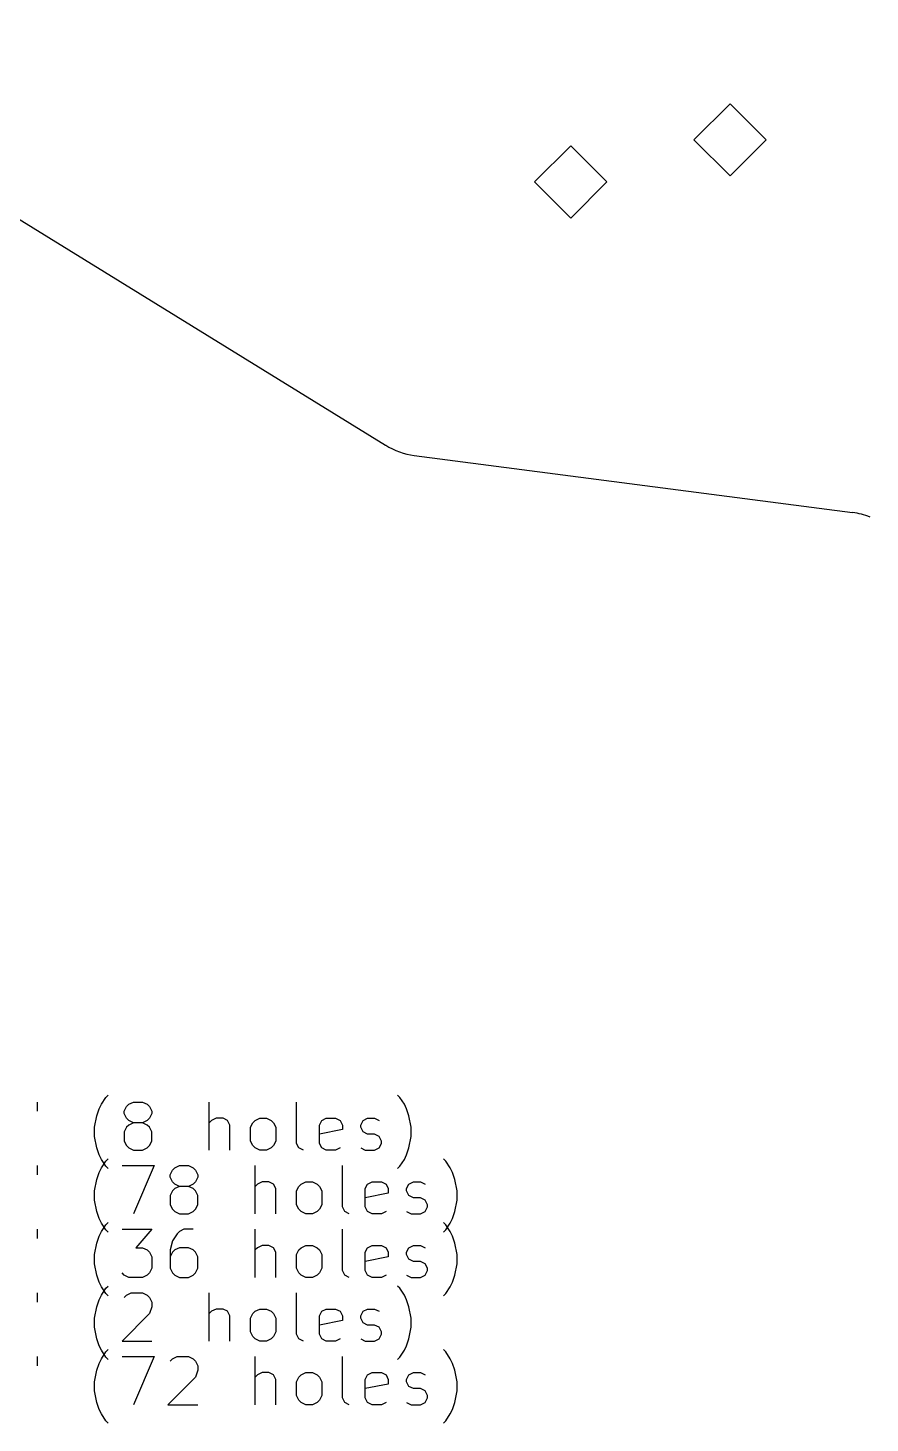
# Model space of a CAD drawing. Extents: x 3.05 to 12.28, y -8.4 to -3.41.
# Drawn here: x 4.409 to 5.785, y -8.402 to -6.122 of the extents above; entities that cross this region are included whole.
import ezdxf

# ---------------------------------------------------------------- set-up
doc = ezdxf.new("R2010")
doc.units = 0
doc.header["$MEASUREMENT"] = 0
doc.layers.add('BLACK', color=7, linetype='CONTINUOUS')

msp = doc.modelspace()

# ---------------------------------------------------------------- linework, layer by layer
at = {"layer": 'BLACK', "linetype": 'CONTINUOUS'}
for p, q in [((3.8877, -6.1224), (4.9938, -6.8042)), ((5.5564, -6.2462), (5.4973, -6.3052)), ((5.6154, -6.3052), (5.5564, -6.2462)), ((5.4973, -6.3052), (5.5564, -6.3643)), ((5.5564, -6.3643), (5.6154, -6.3052)), ((5.2961, -6.3149), (5.237, -6.374)), ((5.3551, -6.374), (5.2961, -6.3149)), ((5.237, -6.374), (5.2961, -6.4331)), ((5.2961, -6.4331), (5.3551, -6.374)), ((5.0405, -6.8208), (5.7566, -6.9141)), ((4.4245, -7.8772), (4.4245, -7.8922)), ((4.5257, -7.8884), (4.5294, -7.8809)), ((4.5294, -7.8809), (4.5369, -7.8697)), ((4.5369, -7.8697), (4.5407, -7.8659)), ((4.5669, -7.8922), (4.5707, -7.8847)), ((4.5707, -7.8847), (4.5744, -7.8809)), ((4.5744, -7.8809), (4.5819, -7.8772)), ((4.5819, -7.8772), (4.5969, -7.8772)), ((4.5969, -7.8772), (4.6044, -7.8809)), ((4.6044, -7.8809), (4.6082, -7.8847)), ((4.6082, -7.8847), (4.6119, -7.8922)), ((4.7057, -7.9559), (4.7057, -7.8772)), ((4.8482, -7.9447), (4.8482, -7.8772)), ((5.0169, -7.8697), (5.0131, -7.8659)), ((5.0244, -7.8809), (5.0169, -7.8697)), ((5.0281, -7.8884), (5.0244, -7.8809)), ((4.5182, -7.9184), (4.5219, -7.8997)), ((4.5219, -7.8997), (4.5257, -7.8884)), ((4.5669, -7.8959), (4.5669, -7.8922)), ((4.5707, -7.9034), (4.5669, -7.8959)), ((4.5744, -7.9072), (4.5707, -7.9034)), ((4.5819, -7.9109), (4.5744, -7.9072)), ((4.6044, -7.9072), (4.5969, -7.9109)), ((4.6082, -7.9034), (4.6044, -7.9072)), ((4.6119, -7.8959), (4.6082, -7.9034)), ((4.6119, -7.8922), (4.6119, -7.8959)), ((4.7094, -7.9072), (4.7057, -7.9109)), ((4.7169, -7.9034), (4.7094, -7.9072)), ((4.7282, -7.9034), (4.7169, -7.9034)), ((4.7357, -7.9072), (4.7282, -7.9034)), ((4.7394, -7.9147), (4.7357, -7.9072)), ((4.7769, -7.9109), (4.7807, -7.9072)), ((4.7807, -7.9072), (4.7882, -7.9034)), ((4.7882, -7.9034), (4.7994, -7.9034)), ((4.7994, -7.9034), (4.8069, -7.9072)), ((4.8069, -7.9072), (4.8107, -7.9109)), ((4.8857, -7.9147), (4.8894, -7.9072)), ((4.8894, -7.9072), (4.8969, -7.9034)), ((4.8969, -7.9034), (4.9119, -7.9034)), ((4.9119, -7.9034), (4.9194, -7.9072)), ((4.9194, -7.9072), (4.9231, -7.9147)), ((4.9531, -7.9147), (4.9569, -7.9072)), ((4.9569, -7.9072), (4.9644, -7.9034)), ((4.9644, -7.9034), (4.9756, -7.9034)), ((4.9756, -7.9034), (4.9831, -7.9072)), ((5.0319, -7.8997), (5.0281, -7.8884)), ((5.0356, -7.9184), (5.0319, -7.8997)), ((4.5182, -7.9334), (4.5182, -7.9184)), ((4.5707, -7.9184), (4.5669, -7.9259)), ((4.5669, -7.9259), (4.5669, -7.9409)), ((4.5744, -7.9147), (4.5707, -7.9184)), ((4.5819, -7.9109), (4.5744, -7.9147)), ((4.5969, -7.9109), (4.5819, -7.9109)), ((4.6044, -7.9147), (4.5969, -7.9109)), ((4.6082, -7.9184), (4.6044, -7.9147)), ((4.6119, -7.9259), (4.6082, -7.9184)), ((4.6119, -7.9409), (4.6119, -7.9259)), ((4.7394, -7.9559), (4.7394, -7.9147)), ((4.7732, -7.9184), (4.7769, -7.9109)), ((4.7732, -7.9409), (4.7732, -7.9184)), ((4.8107, -7.9109), (4.8144, -7.9184)), ((4.8144, -7.9184), (4.8144, -7.9409)), ((4.8857, -7.9447), (4.8857, -7.9147)), ((4.9231, -7.9222), (4.8857, -7.9297)), ((4.9231, -7.9147), (4.9231, -7.9222)), ((4.9531, -7.9184), (4.9531, -7.9147)), ((4.9569, -7.9259), (4.9531, -7.9184)), ((4.9644, -7.9297), (4.9569, -7.9259)), ((4.9756, -7.9297), (4.9644, -7.9297)), ((4.9831, -7.9334), (4.9756, -7.9297)), ((5.0356, -7.9334), (5.0356, -7.9184)), ((4.5219, -7.9522), (4.5182, -7.9334)), ((4.5257, -7.9634), (4.5219, -7.9522)), ((4.5669, -7.9409), (4.5707, -7.9484)), ((4.5707, -7.9484), (4.5744, -7.9522)), ((4.5744, -7.9522), (4.5819, -7.9559)), ((4.5969, -7.9559), (4.6044, -7.9522)), ((4.6044, -7.9522), (4.6082, -7.9484)), ((4.6082, -7.9484), (4.6119, -7.9409)), ((4.7769, -7.9484), (4.7732, -7.9409)), ((4.7807, -7.9522), (4.7769, -7.9484)), ((4.7882, -7.9559), (4.7807, -7.9522)), ((4.8069, -7.9522), (4.7994, -7.9559)), ((4.8107, -7.9484), (4.8069, -7.9522)), ((4.8144, -7.9409), (4.8107, -7.9484)), ((4.8519, -7.9522), (4.8482, -7.9447)), ((4.8594, -7.9559), (4.8519, -7.9522)), ((4.8894, -7.9522), (4.8857, -7.9447)), ((4.8969, -7.9559), (4.8894, -7.9522)), ((4.9194, -7.9522), (4.9119, -7.9559)), ((4.9531, -7.9522), (4.9606, -7.9559)), ((4.9756, -7.9559), (4.9831, -7.9522)), ((4.9869, -7.9409), (4.9831, -7.9334)), ((4.9831, -7.9522), (4.9869, -7.9447)), ((4.9869, -7.9447), (4.9869, -7.9409)), ((5.0281, -7.9634), (5.0319, -7.9522)), ((5.0319, -7.9522), (5.0356, -7.9334)), ((4.5294, -7.9709), (4.5257, -7.9634)), ((4.5369, -7.9822), (4.5294, -7.9709)), ((4.5294, -7.9849), (4.5369, -7.9736)), ((4.5369, -7.9736), (4.5407, -7.9699)), ((4.5819, -7.9559), (4.5969, -7.9559)), ((4.7994, -7.9559), (4.7882, -7.9559)), ((4.9119, -7.9559), (4.8969, -7.9559)), ((4.9606, -7.9559), (4.9756, -7.9559)), ((5.0169, -7.9822), (5.0244, -7.9709)), ((5.0244, -7.9709), (5.0281, -7.9634)), ((5.0919, -7.9736), (5.0881, -7.9699)), ((5.0994, -7.9849), (5.0919, -7.9736)), ((4.4245, -7.9811), (4.4245, -7.9961)), ((4.5219, -8.0036), (4.5257, -7.9924)), ((4.5257, -7.9924), (4.5294, -7.9849)), ((4.5407, -7.9859), (4.5369, -7.9822)), ((4.5632, -7.9811), (4.6157, -7.9811)), ((4.6157, -7.9811), (4.5819, -8.0599)), ((4.6419, -7.9961), (4.6457, -7.9886)), ((4.6419, -7.9999), (4.6419, -7.9961)), ((4.6457, -8.0074), (4.6419, -7.9999)), ((4.6457, -7.9886), (4.6494, -7.9849)), ((4.6494, -7.9849), (4.6569, -7.9811)), ((4.6569, -7.9811), (4.6719, -7.9811)), ((4.6719, -7.9811), (4.6794, -7.9849)), ((4.6794, -7.9849), (4.6832, -7.9886)), ((4.6832, -7.9886), (4.6869, -7.9961)), ((4.6869, -7.9999), (4.6832, -8.0074)), ((4.6869, -7.9961), (4.6869, -7.9999)), ((4.7807, -8.0599), (4.7807, -7.9811)), ((4.9231, -8.0486), (4.9231, -7.9811)), ((5.0131, -7.9859), (5.0169, -7.9822)), ((5.1031, -7.9924), (5.0994, -7.9849)), ((5.1069, -8.0036), (5.1031, -7.9924)), ((4.5182, -8.0224), (4.5219, -8.0036)), ((4.5182, -8.0374), (4.5182, -8.0224)), ((4.6457, -8.0224), (4.6419, -8.0299)), ((4.6494, -8.0111), (4.6457, -8.0074)), ((4.6494, -8.0186), (4.6457, -8.0224)), ((4.6569, -8.0149), (4.6494, -8.0111)), ((4.6569, -8.0149), (4.6494, -8.0186)), ((4.6719, -8.0149), (4.6569, -8.0149)), ((4.6794, -8.0111), (4.6719, -8.0149)), ((4.6794, -8.0186), (4.6719, -8.0149)), ((4.6832, -8.0074), (4.6794, -8.0111)), ((4.6832, -8.0224), (4.6794, -8.0186)), ((4.6869, -8.0299), (4.6832, -8.0224)), ((4.7844, -8.0111), (4.7807, -8.0149)), ((4.7919, -8.0074), (4.7844, -8.0111)), ((4.8032, -8.0074), (4.7919, -8.0074)), ((4.8107, -8.0111), (4.8032, -8.0074)), ((4.8144, -8.0186), (4.8107, -8.0111)), ((4.8144, -8.0599), (4.8144, -8.0186)), ((4.8482, -8.0224), (4.8519, -8.0149)), ((4.8482, -8.0449), (4.8482, -8.0224)), ((4.8519, -8.0149), (4.8557, -8.0111)), ((4.8557, -8.0111), (4.8632, -8.0074)), ((4.8632, -8.0074), (4.8744, -8.0074)), ((4.8744, -8.0074), (4.8819, -8.0111)), ((4.8819, -8.0111), (4.8857, -8.0149)), ((4.8857, -8.0149), (4.8894, -8.0224)), ((4.8894, -8.0224), (4.8894, -8.0449)), ((4.9606, -8.0186), (4.9644, -8.0111)), ((4.9606, -8.0486), (4.9606, -8.0186)), ((4.9644, -8.0111), (4.9719, -8.0074)), ((4.9719, -8.0074), (4.9869, -8.0074)), ((4.9869, -8.0074), (4.9944, -8.0111)), ((4.9944, -8.0111), (4.9981, -8.0186)), ((4.9981, -8.0186), (4.9981, -8.0261)), ((5.0281, -8.0186), (5.0319, -8.0111)), ((5.0281, -8.0224), (5.0281, -8.0186)), ((5.0319, -8.0299), (5.0281, -8.0224)), ((5.0319, -8.0111), (5.0394, -8.0074)), ((5.0394, -8.0074), (5.0506, -8.0074)), ((5.0506, -8.0074), (5.0581, -8.0111)), ((5.1106, -8.0224), (5.1069, -8.0036)), ((5.1106, -8.0374), (5.1106, -8.0224)), ((4.5219, -8.0561), (4.5182, -8.0374)), ((4.6419, -8.0299), (4.6419, -8.0449)), ((4.6419, -8.0449), (4.6457, -8.0524)), ((4.6832, -8.0524), (4.6869, -8.0449)), ((4.6869, -8.0449), (4.6869, -8.0299)), ((4.8519, -8.0524), (4.8482, -8.0449)), ((4.8894, -8.0449), (4.8857, -8.0524)), ((4.9981, -8.0261), (4.9606, -8.0336)), ((5.0394, -8.0336), (5.0319, -8.0299)), ((5.0506, -8.0336), (5.0394, -8.0336)), ((5.0581, -8.0374), (5.0506, -8.0336)), ((5.0619, -8.0449), (5.0581, -8.0374)), ((5.0619, -8.0486), (5.0619, -8.0449)), ((5.1069, -8.0561), (5.1106, -8.0374)), ((4.5257, -8.0674), (4.5219, -8.0561)), ((4.5294, -8.0749), (4.5257, -8.0674)), ((4.6457, -8.0524), (4.6494, -8.0561)), ((4.6494, -8.0561), (4.6569, -8.0599)), ((4.6569, -8.0599), (4.6719, -8.0599)), ((4.6719, -8.0599), (4.6794, -8.0561)), ((4.6794, -8.0561), (4.6832, -8.0524)), ((4.8557, -8.0561), (4.8519, -8.0524)), ((4.8632, -8.0599), (4.8557, -8.0561)), ((4.8744, -8.0599), (4.8632, -8.0599)), ((4.8819, -8.0561), (4.8744, -8.0599)), ((4.8857, -8.0524), (4.8819, -8.0561)), ((4.9269, -8.0561), (4.9231, -8.0486)), ((4.9344, -8.0599), (4.9269, -8.0561)), ((4.9644, -8.0561), (4.9606, -8.0486)), ((4.9719, -8.0599), (4.9644, -8.0561)), ((4.9869, -8.0599), (4.9719, -8.0599)), ((4.9944, -8.0561), (4.9869, -8.0599)), ((5.0281, -8.0561), (5.0356, -8.0599)), ((5.0356, -8.0599), (5.0506, -8.0599)), ((5.0506, -8.0599), (5.0581, -8.0561)), ((5.0581, -8.0561), (5.0619, -8.0486)), ((5.0994, -8.0749), (5.1031, -8.0674)), ((5.1031, -8.0674), (5.1069, -8.0561)), ((4.4245, -8.0851), (4.4245, -8.1001)), ((4.5257, -8.0963), (4.5294, -8.0888)), ((4.5369, -8.0861), (4.5294, -8.0749)), ((4.5294, -8.0888), (4.5369, -8.0776)), ((4.5369, -8.0776), (4.5407, -8.0738)), ((4.5407, -8.0899), (4.5369, -8.0861)), ((4.5632, -8.0851), (4.6119, -8.0851)), ((4.6119, -8.0851), (4.5857, -8.1151)), ((4.6569, -8.0888), (4.6532, -8.0926)), ((4.6644, -8.0851), (4.6569, -8.0888)), ((4.6794, -8.0851), (4.6644, -8.0851)), ((4.7807, -8.1638), (4.7807, -8.0851)), ((4.9231, -8.1526), (4.9231, -8.0851)), ((5.0919, -8.0776), (5.0881, -8.0738)), ((5.0881, -8.0899), (5.0919, -8.0861)), ((5.0919, -8.0861), (5.0994, -8.0749)), ((5.0994, -8.0888), (5.0919, -8.0776)), ((5.1031, -8.0963), (5.0994, -8.0888)), ((4.5182, -8.1263), (4.5219, -8.1076)), ((4.5219, -8.1076), (4.5257, -8.0963)), ((4.6457, -8.1038), (4.6419, -8.1188)), ((4.6532, -8.0926), (4.6457, -8.1038)), ((4.7919, -8.1113), (4.7844, -8.1151)), ((4.8032, -8.1113), (4.7919, -8.1113)), ((4.8107, -8.1151), (4.8032, -8.1113)), ((4.8557, -8.1151), (4.8632, -8.1113)), ((4.8632, -8.1113), (4.8744, -8.1113)), ((4.8744, -8.1113), (4.8819, -8.1151)), ((4.9644, -8.1151), (4.9719, -8.1113)), ((4.9719, -8.1113), (4.9869, -8.1113)), ((4.9869, -8.1113), (4.9944, -8.1151)), ((5.0319, -8.1151), (5.0394, -8.1113)), ((5.0394, -8.1113), (5.0506, -8.1113)), ((5.0506, -8.1113), (5.0581, -8.1151)), ((5.1069, -8.1076), (5.1031, -8.0963)), ((5.1106, -8.1263), (5.1069, -8.1076)), ((4.5182, -8.1413), (4.5182, -8.1263)), ((4.5857, -8.1151), (4.5969, -8.1151)), ((4.5969, -8.1151), (4.6044, -8.1188)), ((4.6044, -8.1188), (4.6082, -8.1226)), ((4.6082, -8.1226), (4.6119, -8.1301)), ((4.6119, -8.1301), (4.6119, -8.1488)), ((4.6419, -8.1188), (4.6419, -8.1488)), ((4.6457, -8.1226), (4.6419, -8.1301)), ((4.6494, -8.1188), (4.6457, -8.1226)), ((4.6569, -8.1151), (4.6494, -8.1188)), ((4.6719, -8.1151), (4.6569, -8.1151)), ((4.6794, -8.1188), (4.6719, -8.1151)), ((4.6832, -8.1226), (4.6794, -8.1188)), ((4.6869, -8.1301), (4.6832, -8.1226)), ((4.6869, -8.1488), (4.6869, -8.1301)), ((4.7844, -8.1151), (4.7807, -8.1188)), ((4.8144, -8.1226), (4.8107, -8.1151)), ((4.8144, -8.1638), (4.8144, -8.1226)), ((4.8482, -8.1263), (4.8519, -8.1188)), ((4.8482, -8.1488), (4.8482, -8.1263)), ((4.8519, -8.1188), (4.8557, -8.1151)), ((4.8819, -8.1151), (4.8857, -8.1188)), ((4.8857, -8.1188), (4.8894, -8.1263)), ((4.8894, -8.1263), (4.8894, -8.1488)), ((4.9606, -8.1226), (4.9644, -8.1151)), ((4.9606, -8.1526), (4.9606, -8.1226)), ((4.9981, -8.1301), (4.9606, -8.1376)), ((4.9944, -8.1151), (4.9981, -8.1226)), ((4.9981, -8.1226), (4.9981, -8.1301)), ((5.0281, -8.1226), (5.0319, -8.1151)), ((5.0281, -8.1263), (5.0281, -8.1226)), ((5.0319, -8.1338), (5.0281, -8.1263)), ((5.0394, -8.1376), (5.0319, -8.1338)), ((5.1106, -8.1413), (5.1106, -8.1263)), ((4.5219, -8.1601), (4.5182, -8.1413)), ((4.5669, -8.1601), (4.5632, -8.1563)), ((4.6082, -8.1563), (4.6044, -8.1601)), ((4.6119, -8.1488), (4.6082, -8.1563)), ((4.6419, -8.1488), (4.6457, -8.1563)), ((4.6457, -8.1563), (4.6494, -8.1601)), ((4.6794, -8.1601), (4.6832, -8.1563)), ((4.6832, -8.1563), (4.6869, -8.1488)), ((4.8519, -8.1563), (4.8482, -8.1488)), ((4.8557, -8.1601), (4.8519, -8.1563)), ((4.8857, -8.1563), (4.8819, -8.1601)), ((4.8894, -8.1488), (4.8857, -8.1563)), ((4.9269, -8.1601), (4.9231, -8.1526)), ((4.9644, -8.1601), (4.9606, -8.1526)), ((5.0506, -8.1376), (5.0394, -8.1376)), ((5.0581, -8.1413), (5.0506, -8.1376)), ((5.0619, -8.1488), (5.0581, -8.1413)), ((5.0581, -8.1601), (5.0619, -8.1526)), ((5.0619, -8.1526), (5.0619, -8.1488)), ((5.1069, -8.1601), (5.1106, -8.1413)), ((4.5257, -8.1713), (4.5219, -8.1601)), ((4.5294, -8.1788), (4.5257, -8.1713)), ((4.5369, -8.1901), (4.5294, -8.1788)), ((4.5294, -8.1928), (4.5369, -8.1815)), ((4.5369, -8.1815), (4.5407, -8.1778)), ((4.5744, -8.1638), (4.5669, -8.1601)), ((4.5969, -8.1638), (4.5744, -8.1638)), ((4.6044, -8.1601), (4.5969, -8.1638)), ((4.6494, -8.1601), (4.6569, -8.1638)), ((4.6569, -8.1638), (4.6719, -8.1638)), ((4.6719, -8.1638), (4.6794, -8.1601)), ((4.8632, -8.1638), (4.8557, -8.1601)), ((4.8744, -8.1638), (4.8632, -8.1638)), ((4.8819, -8.1601), (4.8744, -8.1638)), ((4.9344, -8.1638), (4.9269, -8.1601)), ((4.9719, -8.1638), (4.9644, -8.1601)), ((4.9869, -8.1638), (4.9719, -8.1638)), ((4.9944, -8.1601), (4.9869, -8.1638)), ((5.0169, -8.1815), (5.0131, -8.1778)), ((5.0244, -8.1928), (5.0169, -8.1815)), ((5.0281, -8.1601), (5.0356, -8.1638)), ((5.0356, -8.1638), (5.0506, -8.1638)), ((5.0506, -8.1638), (5.0581, -8.1601)), ((5.0919, -8.1901), (5.0994, -8.1788)), ((5.0994, -8.1788), (5.1031, -8.1713)), ((5.1031, -8.1713), (5.1069, -8.1601)), ((4.4245, -8.189), (4.4245, -8.204)), ((4.5219, -8.2115), (4.5257, -8.2003)), ((4.5257, -8.2003), (4.5294, -8.1928)), ((4.5407, -8.1938), (4.5369, -8.1901)), ((4.5669, -8.1965), (4.5707, -8.1928)), ((4.5707, -8.1928), (4.5782, -8.189)), ((4.5782, -8.189), (4.5969, -8.189)), ((4.5969, -8.189), (4.6044, -8.1928)), ((4.6044, -8.1928), (4.6082, -8.1965)), ((4.6082, -8.1965), (4.6119, -8.204)), ((4.6119, -8.204), (4.6119, -8.2115)), ((4.7057, -8.2677), (4.7057, -8.189)), ((4.8482, -8.2565), (4.8482, -8.189)), ((5.0281, -8.2003), (5.0244, -8.1928)), ((5.0319, -8.2115), (5.0281, -8.2003)), ((5.0881, -8.1938), (5.0919, -8.1901)), ((4.5182, -8.2302), (4.5219, -8.2115)), ((4.6082, -8.2228), (4.5632, -8.2677)), ((4.6119, -8.2115), (4.6082, -8.2228)), ((4.7094, -8.219), (4.7057, -8.2228)), ((4.7169, -8.2153), (4.7094, -8.219)), ((4.7282, -8.2153), (4.7169, -8.2153)), ((4.7357, -8.219), (4.7282, -8.2153)), ((4.7394, -8.2265), (4.7357, -8.219)), ((4.7394, -8.2677), (4.7394, -8.2265)), ((4.7732, -8.2302), (4.7769, -8.2228)), ((4.7769, -8.2228), (4.7807, -8.219)), ((4.7807, -8.219), (4.7882, -8.2153)), ((4.7882, -8.2153), (4.7994, -8.2153)), ((4.7994, -8.2153), (4.8069, -8.219)), ((4.8069, -8.219), (4.8107, -8.2228)), ((4.8107, -8.2228), (4.8144, -8.2302)), ((4.8857, -8.2265), (4.8894, -8.219)), ((4.8857, -8.2565), (4.8857, -8.2265)), ((4.8894, -8.219), (4.8969, -8.2153)), ((4.8969, -8.2153), (4.9119, -8.2153)), ((4.9119, -8.2153), (4.9194, -8.219)), ((4.9194, -8.219), (4.9231, -8.2265)), ((4.9231, -8.2265), (4.9231, -8.234)), ((4.9531, -8.2265), (4.9569, -8.219)), ((4.9531, -8.2302), (4.9531, -8.2265)), ((4.9569, -8.219), (4.9644, -8.2153)), ((4.9644, -8.2153), (4.9756, -8.2153)), ((4.9756, -8.2153), (4.9831, -8.219)), ((5.0356, -8.2302), (5.0319, -8.2115)), ((4.5182, -8.2452), (4.5182, -8.2302)), ((4.5219, -8.264), (4.5182, -8.2452)), ((4.7732, -8.2527), (4.7732, -8.2302)), ((4.8144, -8.2302), (4.8144, -8.2527)), ((4.9231, -8.234), (4.8857, -8.2415)), ((4.9569, -8.2377), (4.9531, -8.2302)), ((4.9644, -8.2415), (4.9569, -8.2377)), ((4.9756, -8.2415), (4.9644, -8.2415)), ((4.9831, -8.2452), (4.9756, -8.2415)), ((4.9869, -8.2527), (4.9831, -8.2452)), ((5.0319, -8.264), (5.0356, -8.2452)), ((5.0356, -8.2452), (5.0356, -8.2302)), ((4.5257, -8.2752), (4.5219, -8.264)), ((4.5632, -8.2677), (4.6119, -8.2677)), ((4.7769, -8.2602), (4.7732, -8.2527)), ((4.7807, -8.264), (4.7769, -8.2602)), ((4.7882, -8.2677), (4.7807, -8.264)), ((4.7994, -8.2677), (4.7882, -8.2677)), ((4.8069, -8.264), (4.7994, -8.2677)), ((4.8107, -8.2602), (4.8069, -8.264)), ((4.8144, -8.2527), (4.8107, -8.2602)), ((4.8519, -8.264), (4.8482, -8.2565)), ((4.8594, -8.2677), (4.8519, -8.264)), ((4.8894, -8.264), (4.8857, -8.2565)), ((4.8969, -8.2677), (4.8894, -8.264)), ((4.9119, -8.2677), (4.8969, -8.2677)), ((4.9194, -8.264), (4.9119, -8.2677)), ((4.9531, -8.264), (4.9606, -8.2677)), ((4.9606, -8.2677), (4.9756, -8.2677)), ((4.9756, -8.2677), (4.9831, -8.264)), ((4.9831, -8.264), (4.9869, -8.2565)), ((4.9869, -8.2565), (4.9869, -8.2527)), ((5.0281, -8.2752), (5.0319, -8.264)), ((4.4245, -8.2929), (4.4245, -8.3079)), ((4.5294, -8.2827), (4.5257, -8.2752)), ((4.5369, -8.294), (4.5294, -8.2827)), ((4.5294, -8.2967), (4.5369, -8.2854)), ((4.5369, -8.2854), (4.5407, -8.2817)), ((4.5407, -8.2977), (4.5369, -8.294)), ((4.5632, -8.2929), (4.6157, -8.2929)), ((4.6157, -8.2929), (4.5819, -8.3717)), ((4.6457, -8.2967), (4.6532, -8.2929)), ((4.6532, -8.2929), (4.6719, -8.2929)), ((4.6719, -8.2929), (4.6794, -8.2967)), ((4.7807, -8.3717), (4.7807, -8.2929)), ((4.9231, -8.3604), (4.9231, -8.2929)), ((5.0131, -8.2977), (5.0169, -8.294)), ((5.0169, -8.294), (5.0244, -8.2827)), ((5.0244, -8.2827), (5.0281, -8.2752)), ((5.0919, -8.2854), (5.0881, -8.2817)), ((5.0994, -8.2967), (5.0919, -8.2854)), ((4.5182, -8.3342), (4.5219, -8.3154)), ((4.5219, -8.3154), (4.5257, -8.3042)), ((4.5257, -8.3042), (4.5294, -8.2967)), ((4.6419, -8.3004), (4.6457, -8.2967)), ((4.6794, -8.2967), (4.6832, -8.3004)), ((4.6832, -8.3004), (4.6869, -8.3079)), ((4.6869, -8.3154), (4.6832, -8.3267)), ((4.6869, -8.3079), (4.6869, -8.3154)), ((4.7919, -8.3192), (4.7844, -8.3229)), ((4.8032, -8.3192), (4.7919, -8.3192)), ((4.8107, -8.3229), (4.8032, -8.3192)), ((4.8557, -8.3229), (4.8632, -8.3192)), ((4.8632, -8.3192), (4.8744, -8.3192)), ((4.8744, -8.3192), (4.8819, -8.3229)), ((4.9644, -8.3229), (4.9719, -8.3192)), ((4.9719, -8.3192), (4.9869, -8.3192)), ((4.9869, -8.3192), (4.9944, -8.3229)), ((5.0319, -8.3229), (5.0394, -8.3192)), ((5.0394, -8.3192), (5.0506, -8.3192)), ((5.0506, -8.3192), (5.0581, -8.3229)), ((5.1031, -8.3042), (5.0994, -8.2967)), ((5.1069, -8.3154), (5.1031, -8.3042)), ((5.1106, -8.3342), (5.1069, -8.3154)), ((4.5182, -8.3492), (4.5182, -8.3342)), ((4.6832, -8.3267), (4.6382, -8.3717)), ((4.7844, -8.3229), (4.7807, -8.3267)), ((4.8144, -8.3304), (4.8107, -8.3229)), ((4.8144, -8.3717), (4.8144, -8.3304)), ((4.8482, -8.3342), (4.8519, -8.3267)), ((4.8482, -8.3567), (4.8482, -8.3342)), ((4.8519, -8.3267), (4.8557, -8.3229)), ((4.8819, -8.3229), (4.8857, -8.3267)), ((4.8857, -8.3267), (4.8894, -8.3342)), ((4.8894, -8.3342), (4.8894, -8.3567)), ((4.9606, -8.3304), (4.9644, -8.3229)), ((4.9606, -8.3604), (4.9606, -8.3304)), ((4.9981, -8.3379), (4.9606, -8.3454)), ((4.9944, -8.3229), (4.9981, -8.3304)), ((4.9981, -8.3304), (4.9981, -8.3379)), ((5.0281, -8.3304), (5.0319, -8.3229)), ((5.0281, -8.3342), (5.0281, -8.3304)), ((5.0319, -8.3417), (5.0281, -8.3342)), ((5.0394, -8.3454), (5.0319, -8.3417)), ((5.1106, -8.3492), (5.1106, -8.3342)), ((4.5219, -8.3679), (4.5182, -8.3492)), ((4.8519, -8.3642), (4.8482, -8.3567)), ((4.8557, -8.3679), (4.8519, -8.3642)), ((4.8857, -8.3642), (4.8819, -8.3679)), ((4.8894, -8.3567), (4.8857, -8.3642)), ((4.9269, -8.3679), (4.9231, -8.3604)), ((4.9644, -8.3679), (4.9606, -8.3604)), ((5.0506, -8.3454), (5.0394, -8.3454)), ((5.0581, -8.3492), (5.0506, -8.3454)), ((5.0619, -8.3567), (5.0581, -8.3492)), ((5.0581, -8.3679), (5.0619, -8.3604)), ((5.0619, -8.3604), (5.0619, -8.3567)), ((5.1069, -8.3679), (5.1106, -8.3492)), ((4.5257, -8.3792), (4.5219, -8.3679)), ((4.5294, -8.3867), (4.5257, -8.3792)), ((4.5369, -8.3979), (4.5294, -8.3867)), ((4.6382, -8.3717), (4.6869, -8.3717)), ((4.8632, -8.3717), (4.8557, -8.3679)), ((4.8744, -8.3717), (4.8632, -8.3717)), ((4.8819, -8.3679), (4.8744, -8.3717)), ((4.9344, -8.3717), (4.9269, -8.3679)), ((4.9719, -8.3717), (4.9644, -8.3679)), ((4.9869, -8.3717), (4.9719, -8.3717)), ((4.9944, -8.3679), (4.9869, -8.3717)), ((5.0281, -8.3679), (5.0356, -8.3717)), ((5.0356, -8.3717), (5.0506, -8.3717)), ((5.0506, -8.3717), (5.0581, -8.3679)), ((5.0919, -8.3979), (5.0994, -8.3867)), ((5.0994, -8.3867), (5.1031, -8.3792)), ((5.1031, -8.3792), (5.1069, -8.3679)), ((4.5407, -8.4017), (4.5369, -8.3979)), ((5.0881, -8.4017), (5.0919, -8.3979))]:
    msp.add_line(p, q, dxfattribs=at)
at = {"layer": 'BLACK'}
for centre, start, end in [((5.0558, -6.7037), -121.6515, -97.4182), ((5.7413, -7.0312), 68.2529, 82.5807)]:
    msp.add_arc(centre, 0.1181, start, end, dxfattribs=at)

doc.saveas('drawing.dxf')
